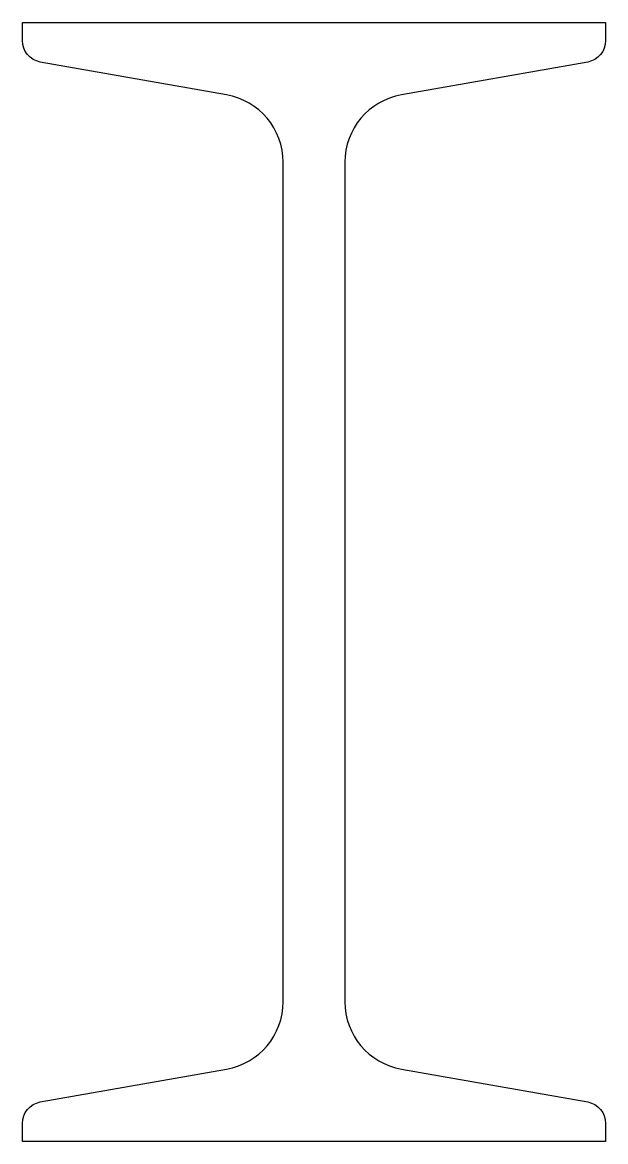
# Model space of a CAD drawing. Header units: inches. Extents: x -2.08 to 2.09, y -4 to 4.
import ezdxf

# ---------------------------------------------------------------- set-up
doc = ezdxf.new("R2010")
doc.units = ezdxf.units.IN
doc.layers.add('steel', color=7, linetype='Continuous')

msp = doc.modelspace()

# ---------------------------------------------------------------- linework, layer by layer
at = {"layer": 'steel'}
msp.add_lwpolyline([(2.085, 3.8697, -0.36397), (1.9567, 3.7168), (0.6249, 3.4819, 0.36397), (0.2205, 3), (0.2205, -3, 0.36397), (0.6249, -3.4819), (1.9567, -3.7168, -0.36397), (2.085, -3.8697), (2.085, -4), (-2.085, -4), (-2.085, -3.8697, -0.36397), (-1.9567, -3.7168), (-0.6249, -3.4819, 0.36397), (-0.2205, -3), (-0.2205, 3, 0.36397), (-0.6249, 3.4819), (-1.9567, 3.7168, -0.36397), (-2.085, 3.8697), (-2.085, 4), (2.085, 4)], format="xyb", close=True, dxfattribs=at)

doc.saveas('drawing.dxf')
